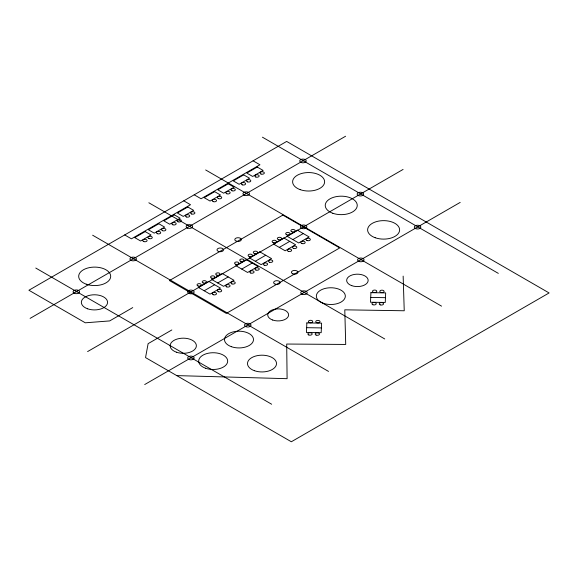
<?xml version="1.0" encoding="UTF-8"?>
<svg xmlns="http://www.w3.org/2000/svg" width="578" height="578" viewBox="0 0 578 578"><rect width="100%" height="100%" fill="white"/><g stroke="black" fill="none" stroke-linecap="round" stroke-linejoin="round"><path stroke-width="0.87" d="M30.099 318.384L345.586 136.235M132.752 307.597L109.676 320.92L85.298 322.806L28.9 290.243L286.659 141.429L549.1 292.945L291.341 441.765L145.54 357.587L148.12 343.65L171.832 329.959M87.596 351.583L403.09 169.433M204.186 290.77L214.619 284.744M217.725 282.953L228.166 276.927M241.741 269.088L252.174 263.062M255.281 261.27L265.721 255.238M279.297 247.398L289.737 241.373M292.844 239.581L303.277 233.555M144.702 384.551L460.196 202.401M370.7 297.453L385.461 297.67M306.636 327.69L321.397 327.907M176.752 375.606L287.1 378.684L286.695 344.04L345.716 344.445L344.784 309.822L404.239 310.769L403.148 276.125M262.434 137.188L498.323 273.372M253.085 160.814L259.941 164.773L201.072 198.76L194.215 194.8M205.667 169.961L441.556 306.152M183.775 200.833L190.509 204.72L131.437 238.822L124.704 234.935M148.842 202.77L384.731 338.954M92.639 235.217L328.528 371.408M35.771 268.048L271.66 404.239M306.853 322.914L306.427 332.466L321.18 332.682L321.606 323.138L306.853 322.914M370.917 292.678L370.491 302.229L385.251 302.446L385.671 292.894L370.917 292.678M145.208 231.597L134.768 237.623L140.62 241.004L151.053 234.979L145.208 231.597M158.813 223.744L148.38 229.769L154.225 233.144L164.665 227.118L158.813 223.744M174.281 214.814L163.841 220.839L169.686 224.221L180.126 218.195L174.281 214.814M187.821 206.996L177.381 213.022L183.233 216.403L193.673 210.37L187.821 206.996M214.64 191.65L204.2 197.676L210.052 201.057L220.493 195.032L214.64 191.65M228.252 183.797L217.812 189.822L223.657 193.196L234.097 187.171L228.252 183.797M243.714 174.867L233.274 180.892L239.126 184.274L249.566 178.248L243.714 174.867M257.253 167.049L246.82 173.075L252.665 176.456L263.106 170.423L257.253 167.049M282.837 215.095L169.441 280.568L226.316 313.406L339.719 247.933L282.837 215.095M208.774 281.363L198.333 287.389L210.031 294.144L220.471 288.119L208.774 281.363M222.313 273.546L211.873 279.571L223.57 286.327L234.011 280.301L222.313 273.546M246.329 259.681L235.889 265.707L247.586 272.462L258.026 266.436L246.329 259.681M259.869 251.864L249.429 257.889L261.133 264.645L271.566 258.619L259.869 251.864M283.885 237.999L273.452 244.024L285.149 250.78L295.589 244.754L283.885 237.999M297.432 230.181L286.991 236.207L298.689 242.962L309.129 236.929L297.432 230.181M205.53 368.222A14.501 8.374 0 0 0 227.667 361.366A14.501 8.374 0 0 0 206.31 353.729A14.501 8.374 0 0 0 205.53 368.222M272.671 320.024A10.455 6.033 0 0 0 288.617 315.082A10.455 6.033 0 0 0 273.228 309.577A10.455 6.033 0 0 0 272.671 320.024M254.371 370.686A14.501 8.374 0 0 0 276.501 363.822A14.501 8.374 0 0 0 255.144 356.185A14.501 8.374 0 0 0 254.371 370.686M231.352 346.684A14.501 8.374 0 0 0 253.482 339.828A14.501 8.374 0 0 0 232.125 332.191A14.501 8.374 0 0 0 231.352 346.684M323.196 303.248A14.501 8.374 0 0 0 345.326 296.391A14.501 8.374 0 0 0 323.976 288.754A14.501 8.374 0 0 0 323.196 303.248M351.749 285.655A10.751 6.206 0 0 0 368.15 280.568A10.751 6.206 0 0 0 352.32 274.911A10.751 6.206 0 0 0 351.749 285.655M308.818 334.98A2.16 1.25 0 0 0 312.171 334.033A2.16 1.25 0 0 0 309.071 332.827A2.16 1.25 0 0 0 308.818 334.98M316.13 335.088A2.16 1.25 0 0 0 319.49 334.142A2.16 1.25 0 0 0 316.383 332.935A2.16 1.25 0 0 0 316.13 335.088M309.389 322.582A2.16 1.25 0 0 0 312.727 321.614A2.16 1.25 0 0 0 309.598 320.429A2.16 1.25 0 0 0 309.389 322.582M316.701 322.69A2.16 1.25 0 0 0 320.039 321.722A2.16 1.25 0 0 0 316.91 320.537A2.16 1.25 0 0 0 316.701 322.69M380.765 292.454A2.16 1.25 0 0 0 384.103 291.478A2.16 1.25 0 0 0 380.974 290.3A2.16 1.25 0 0 0 380.765 292.454M373.453 292.345A2.16 1.25 0 0 0 376.791 291.37A2.16 1.25 0 0 0 373.663 290.192A2.16 1.25 0 0 0 373.453 292.345M380.194 304.852A2.16 1.25 0 0 0 383.554 303.905A2.16 1.25 0 0 0 380.447 302.699A2.16 1.25 0 0 0 380.194 304.852M372.882 304.743A2.16 1.25 0 0 0 376.235 303.797A2.16 1.25 0 0 0 373.135 302.59A2.16 1.25 0 0 0 372.882 304.743M176.355 352.175A13.113 7.572 0 0 0 196.368 345.976A13.113 7.572 0 0 0 177.056 339.069A13.113 7.572 0 0 0 176.355 352.175M87.545 308.782A13.113 7.572 0 0 0 107.559 302.583A13.113 7.572 0 0 0 88.253 295.676A13.113 7.572 0 0 0 87.545 308.782M86.259 284.195A16.011 9.241 0 0 0 110.687 276.624A16.011 9.241 0 0 0 87.119 268.199A16.011 9.241 0 0 0 86.259 284.195M216.75 275.142A2.16 1.25 0 0 0 220.045 274.116A2.16 1.25 0 0 0 216.858 272.982A2.16 1.25 0 0 0 216.75 275.142M211.577 278.126A2.16 1.25 0 0 0 214.871 277.108A2.16 1.25 0 0 0 211.685 275.973A2.16 1.25 0 0 0 211.577 278.126M198.037 285.951A2.16 1.25 0 0 0 201.325 284.925A2.16 1.25 0 0 0 198.146 283.791A2.16 1.25 0 0 0 198.037 285.951M203.203 282.96A2.16 1.25 0 0 0 206.498 281.941A2.16 1.25 0 0 0 203.319 280.807A2.16 1.25 0 0 0 203.203 282.96M231.93 283.914A2.16 1.25 0 0 0 235.239 282.909A2.16 1.25 0 0 0 232.081 281.753A2.16 1.25 0 0 0 231.93 283.914M226.757 286.898A2.16 1.25 0 0 0 230.066 285.893A2.16 1.25 0 0 0 226.908 284.737A2.16 1.25 0 0 0 226.757 286.898M213.21 294.715A2.16 1.25 0 0 0 216.526 293.718A2.16 1.25 0 0 0 213.369 292.562A2.16 1.25 0 0 0 213.21 294.715M218.383 291.731A2.16 1.25 0 0 0 221.699 290.727A2.16 1.25 0 0 0 218.542 289.571A2.16 1.25 0 0 0 218.383 291.731M255.938 270.049A2.16 1.25 0 0 0 259.255 269.045A2.16 1.25 0 0 0 256.097 267.889A2.16 1.25 0 0 0 255.938 270.049M250.765 273.033A2.16 1.25 0 0 0 254.082 272.028A2.16 1.25 0 0 0 250.924 270.872A2.16 1.25 0 0 0 250.765 273.033M264.312 265.215A2.16 1.25 0 0 0 267.621 264.211A2.16 1.25 0 0 0 264.464 263.055A2.16 1.25 0 0 0 264.312 265.215M269.485 262.231A2.16 1.25 0 0 0 272.794 261.227A2.16 1.25 0 0 0 269.637 260.071A2.16 1.25 0 0 0 269.485 262.231M240.766 261.278A2.16 1.25 0 0 0 244.053 260.252A2.16 1.25 0 0 0 240.874 259.117A2.16 1.25 0 0 0 240.766 261.278M235.593 264.262A2.16 1.25 0 0 0 238.88 263.243A2.16 1.25 0 0 0 235.701 262.109A2.16 1.25 0 0 0 235.593 264.262M249.132 256.444A2.16 1.25 0 0 0 252.427 255.425A2.16 1.25 0 0 0 249.241 254.291A2.16 1.25 0 0 0 249.132 256.444M254.306 253.46A2.16 1.25 0 0 0 257.6 252.434A2.16 1.25 0 0 0 254.414 251.3A2.16 1.25 0 0 0 254.306 253.46M291.868 231.778A2.16 1.25 0 0 0 295.156 230.752A2.16 1.25 0 0 0 291.977 229.618A2.16 1.25 0 0 0 291.868 231.778M286.695 234.762A2.16 1.25 0 0 0 289.983 233.736A2.16 1.25 0 0 0 286.804 232.602A2.16 1.25 0 0 0 286.695 234.762M273.148 242.579A2.16 1.25 0 0 0 276.443 241.553A2.16 1.25 0 0 0 273.264 240.419A2.16 1.25 0 0 0 273.148 242.579M278.321 239.595A2.16 1.25 0 0 0 281.616 238.57A2.16 1.25 0 0 0 278.437 237.435A2.16 1.25 0 0 0 278.321 239.595M307.041 240.542A2.16 1.25 0 0 0 310.357 239.545A2.16 1.25 0 0 0 307.2 238.389A2.16 1.25 0 0 0 307.041 240.542M301.868 243.526A2.16 1.25 0 0 0 305.184 242.529A2.16 1.25 0 0 0 302.027 241.373A2.16 1.25 0 0 0 301.868 243.526M288.328 251.351A2.16 1.25 0 0 0 291.644 250.346A2.16 1.25 0 0 0 288.487 249.19A2.16 1.25 0 0 0 288.328 251.351M293.501 248.359A2.16 1.25 0 0 0 296.817 247.362A2.16 1.25 0 0 0 293.66 246.206A2.16 1.25 0 0 0 293.501 248.359M218.462 251.423A3.258 1.879 0 0 0 223.513 249.971A3.258 1.879 0 0 0 218.809 248.172A3.258 1.879 0 0 0 218.462 251.423M275.092 284.116A3.258 1.879 0 0 0 280.135 282.664A3.258 1.879 0 0 0 275.431 280.865A3.258 1.879 0 0 0 275.092 284.116M292.873 273.849A3.258 1.879 0 0 0 297.923 272.39A3.258 1.879 0 0 0 293.219 270.598A3.258 1.879 0 0 0 292.873 273.849M236.25 241.156A3.258 1.879 0 0 0 241.301 239.704A3.258 1.879 0 0 0 236.597 237.905A3.258 1.879 0 0 0 236.25 241.156M189.1 293.516A3.258 1.879 0 0 0 194.15 292.063A3.258 1.879 0 0 0 189.447 290.264A3.258 1.879 0 0 0 189.1 293.516M189.122 359.538A3.258 1.879 0 0 0 194.165 358.085A3.258 1.879 0 0 0 189.461 356.294A3.258 1.879 0 0 0 189.122 359.538M74.526 293.378A3.258 1.879 0 0 0 79.569 291.926A3.258 1.879 0 0 0 74.865 290.127A3.258 1.879 0 0 0 74.526 293.378M131.394 260.548A3.258 1.879 0 0 0 136.437 259.096A3.258 1.879 0 0 0 131.733 257.297A3.258 1.879 0 0 0 131.394 260.548M245.99 326.707A3.258 1.879 0 0 0 251.033 325.255A3.258 1.879 0 0 0 246.329 323.456A3.258 1.879 0 0 0 245.99 326.707M302.193 294.26A3.258 1.879 0 0 0 307.236 292.808A3.258 1.879 0 0 0 302.532 291.009A3.258 1.879 0 0 0 302.193 294.26M187.597 228.1A3.258 1.879 0 0 0 192.64 226.648A3.258 1.879 0 0 0 187.937 224.849A3.258 1.879 0 0 0 187.597 228.1M244.415 195.292A3.258 1.879 0 0 0 249.465 193.84A3.258 1.879 0 0 0 244.761 192.041A3.258 1.879 0 0 0 244.415 195.292M301.824 228.433A3.258 1.879 0 0 0 306.867 226.981A3.258 1.879 0 0 0 302.171 225.182A3.258 1.879 0 0 0 301.824 228.433M359.01 261.451A3.258 1.879 0 0 0 364.061 259.999A3.258 1.879 0 0 0 359.357 258.207A3.258 1.879 0 0 0 359.01 261.451M415.784 228.678A3.258 1.879 0 0 0 420.835 227.226A3.258 1.879 0 0 0 416.131 225.427A3.258 1.879 0 0 0 415.784 228.678M358.591 195.66A3.258 1.879 0 0 0 363.641 194.208A3.258 1.879 0 0 0 358.938 192.409A3.258 1.879 0 0 0 358.591 195.66M301.189 162.519A3.258 1.879 0 0 0 306.232 161.067A3.258 1.879 0 0 0 301.535 159.268A3.258 1.879 0 0 0 301.189 162.519M375.187 237.731A16.011 9.241 0 0 0 399.615 230.16A16.011 9.241 0 0 0 376.047 221.735A16.011 9.241 0 0 0 375.187 237.731M332.812 213.268A16.011 9.241 0 0 0 357.24 205.696A16.011 9.241 0 0 0 333.672 197.271A16.011 9.241 0 0 0 332.812 213.268M300.192 189.649A16.011 9.241 0 0 0 324.619 182.077A16.011 9.241 0 0 0 301.051 173.653A16.011 9.241 0 0 0 300.192 189.649M148.972 238.584A2.16 1.25 0 0 0 152.281 237.587A2.16 1.25 0 0 0 149.124 236.431A2.16 1.25 0 0 0 148.972 238.584M143.799 241.575A2.16 1.25 0 0 0 147.108 240.571A2.16 1.25 0 0 0 143.951 239.415A2.16 1.25 0 0 0 143.799 241.575M157.404 233.714A2.16 1.25 0 0 0 160.72 232.717A2.16 1.25 0 0 0 157.563 231.561A2.16 1.25 0 0 0 157.404 233.714M162.577 230.73A2.16 1.25 0 0 0 165.893 229.726A2.16 1.25 0 0 0 162.736 228.57A2.16 1.25 0 0 0 162.577 230.73M178.046 221.8A2.16 1.25 0 0 0 181.355 220.803A2.16 1.25 0 0 0 178.197 219.647A2.16 1.25 0 0 0 178.046 221.8M172.873 224.791A2.16 1.25 0 0 0 176.182 223.787A2.16 1.25 0 0 0 173.024 222.631A2.16 1.25 0 0 0 172.873 224.791M186.412 216.967A2.16 1.25 0 0 0 189.729 215.97A2.16 1.25 0 0 0 186.571 214.814A2.16 1.25 0 0 0 186.412 216.967M191.585 213.983A2.16 1.25 0 0 0 194.902 212.986A2.16 1.25 0 0 0 191.744 211.83A2.16 1.25 0 0 0 191.585 213.983M218.405 198.637A2.16 1.25 0 0 0 221.721 197.64A2.16 1.25 0 0 0 218.563 196.484A2.16 1.25 0 0 0 218.405 198.637M213.231 201.628A2.16 1.25 0 0 0 216.548 200.624A2.16 1.25 0 0 0 213.39 199.468A2.16 1.25 0 0 0 213.231 201.628M226.843 193.767A2.16 1.25 0 0 0 230.152 192.77A2.16 1.25 0 0 0 226.995 191.614A2.16 1.25 0 0 0 226.843 193.767M232.016 190.783A2.16 1.25 0 0 0 235.325 189.779A2.16 1.25 0 0 0 232.168 188.623A2.16 1.25 0 0 0 232.016 190.783M247.478 181.853A2.16 1.25 0 0 0 250.794 180.856A2.16 1.25 0 0 0 247.637 179.7A2.16 1.25 0 0 0 247.478 181.853M242.305 184.844A2.16 1.25 0 0 0 245.621 183.84A2.16 1.25 0 0 0 242.464 182.684A2.16 1.25 0 0 0 242.305 184.844M255.844 177.02A2.16 1.25 0 0 0 259.161 176.023A2.16 1.25 0 0 0 256.003 174.867A2.16 1.25 0 0 0 255.844 177.02M261.018 174.036A2.16 1.25 0 0 0 264.334 173.039A2.16 1.25 0 0 0 261.177 171.883A2.16 1.25 0 0 0 261.018 174.036"/></g></svg>
